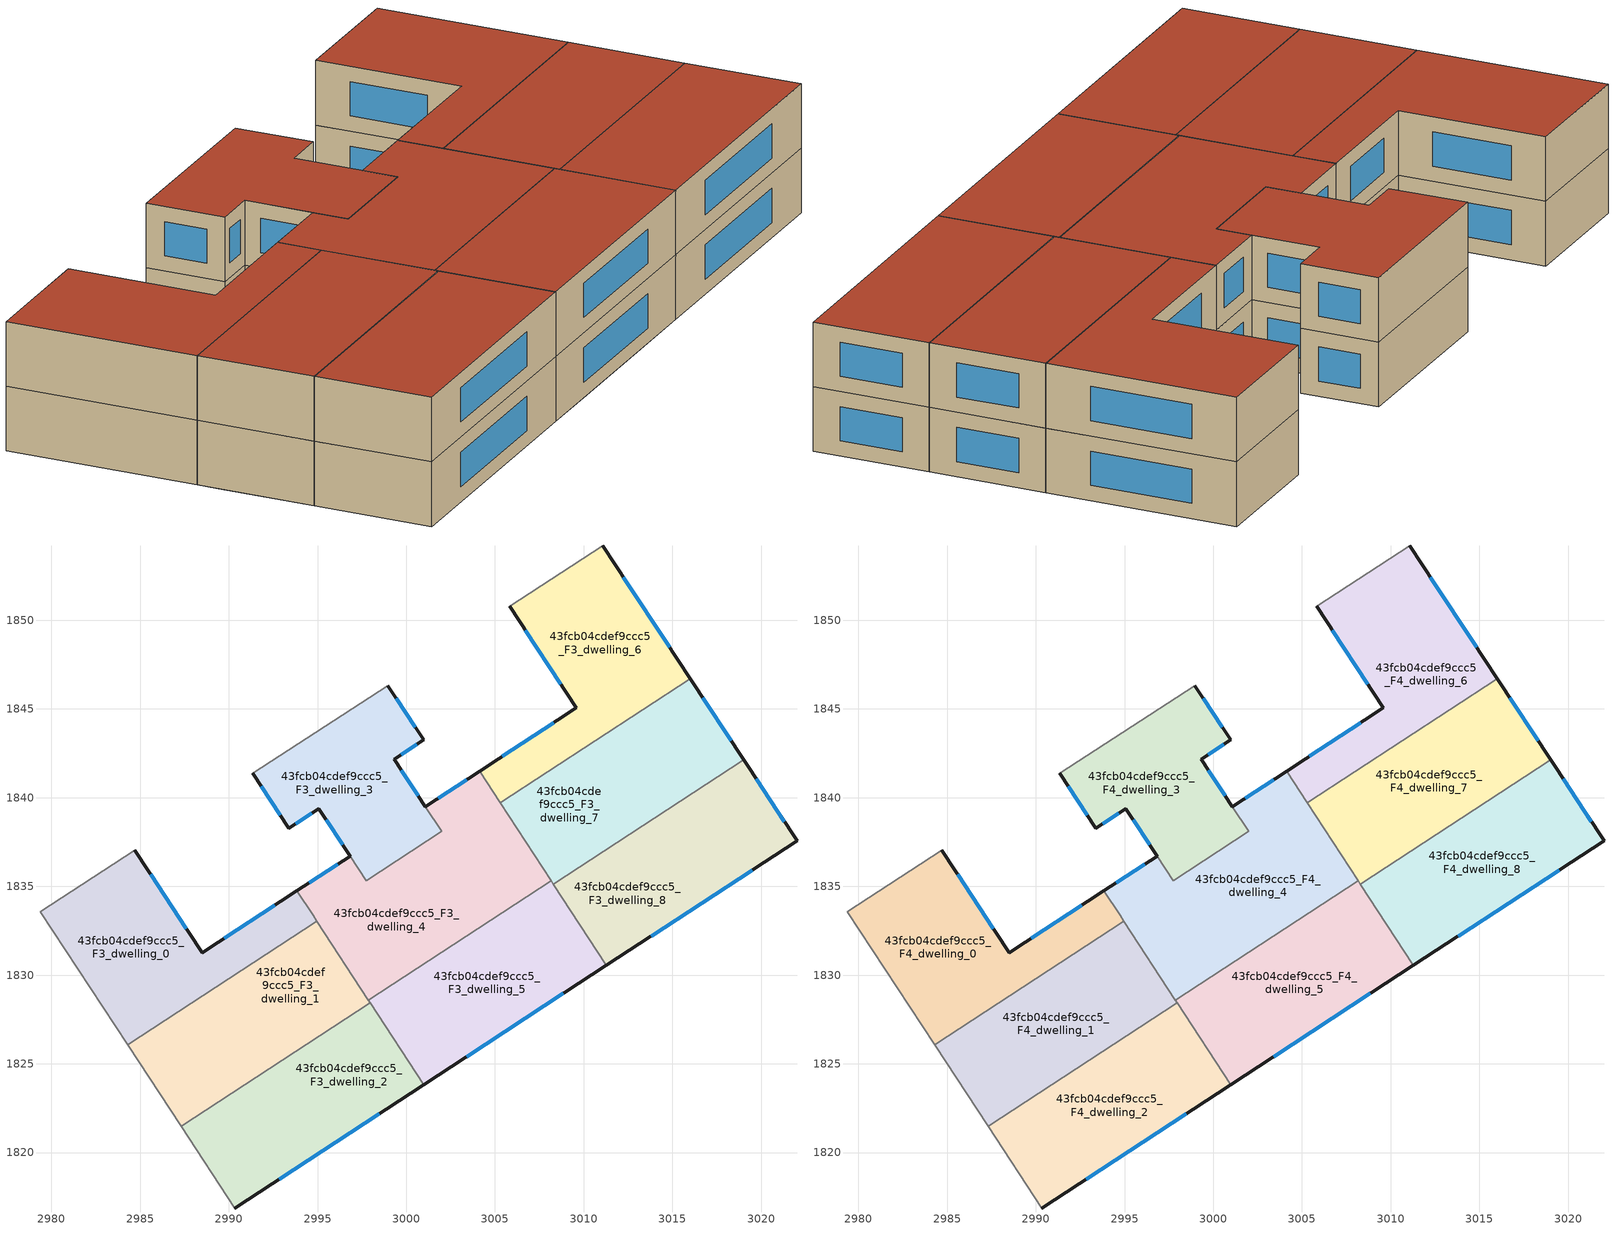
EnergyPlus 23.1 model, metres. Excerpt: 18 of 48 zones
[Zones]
43fcb04cdef9ccc5_F3_dwelling_0
 floor to 43fcb04cdef9ccc5_F2_dwelling_9 (EU_floor_Construction): 2984.69,1837.04 2988.49,1831.27 2988.46,1831.24 2989.58,1829.53 2984.29,1826.07 2979.36,1833.57 z9
 floor to 43fcb04cdef9ccc5_F2_dwelling_7 (EU_floor_Construction): 2993.83,1834.75 2994.95,1833.04 2989.58,1829.53 2988.46,1831.24 2988.49,1831.27 z9
 wall outside (EU_wall_Construction): 2993.83,1834.75 2988.49,1831.27 2984.69,1837.04 z9:12
 wall to 43fcb04cdef9ccc5_F3_dwelling_1 (EU_wall_Construction): 2984.29,1826.07 2994.95,1833.04 z9:12
 wall adiabatic (EU_wall_Construction): 2984.69,1837.04 2979.36,1833.57 2984.29,1826.07 z9:12
 wall to 43fcb04cdef9ccc5_F3_dwelling_4 (EU_wall_Construction): 2994.95,1833.04 2994.74,1833.36 2993.83,1834.75 z9:12
 window (EU_Window_Construction): 2987.6,1832.62 2985.59,1835.68 / 2992.58,1833.93 2989.75,1832.08 z9.7:11.3
43fcb04cdef9ccc5_F3_dwelling_1
 floor adiabatic (EU_floor_Construction): 2994.95,1833.04 2997.4,1829.29 2992.03,1825.78 2989.58,1829.53 z9
 floor to 43fcb04cdef9ccc5_F2_dwelling_9 (EU_floor_Construction): 2989.58,1829.53 2990.13,1828.69 2984.84,1825.23 2984.29,1826.07 z9
 floor to 43fcb04cdef9ccc5_F2_dwelling_8 (EU_floor_Construction): 2990.13,1828.69 2992.59,1824.92 2987.32,1821.47 2984.84,1825.23 z9
 floor to 43fcb04cdef9ccc5_F2_dwelling_6 (EU_floor_Construction): 2997.4,1829.29 2997.96,1828.43 2992.59,1824.92 2992.03,1825.78 z9
 wall to 43fcb04cdef9ccc5_F3_dwelling_2 (EU_wall_Construction): 2987.32,1821.47 2997.97,1828.43 z9:12
 wall adiabatic (EU_wall_Construction): 2984.29,1826.07 2987.32,1821.47 z9:12
 wall to 43fcb04cdef9ccc5_F3_dwelling_4 (EU_wall_Construction): 2997.86,1828.59 2994.95,1833.04 z9:12
 wall to 43fcb04cdef9ccc5_F3_dwelling_5 (EU_wall_Construction): 2997.96,1828.43 2997.86,1828.59 z9:12
43fcb04cdef9ccc5_F3_dwelling_2
 floor adiabatic (EU_floor_Construction): 2997.97,1828.43 3000.98,1823.82 2995.61,1820.3 2992.59,1824.92 z9
 floor to 43fcb04cdef9ccc5_F2_dwelling_8 (EU_floor_Construction): 2992.59,1824.92 2995.61,1820.3 2990.35,1816.86 2987.32,1821.47 z9
 wall outside (EU_wall_Construction): 2990.35,1816.86 3000.98,1823.82 z9:12
 wall adiabatic (EU_wall_Construction): 2987.32,1821.47 2990.35,1816.86 z9:12
 wall to 43fcb04cdef9ccc5_F3_dwelling_5 (EU_wall_Construction): 3000.98,1823.82 2997.97,1828.43 z9:12
 window (EU_Window_Construction): 2992.84,1818.5 2998.48,1822.18 z9.7:11.3
43fcb04cdef9ccc5_F3_dwelling_3
 floor to 43fcb04cdef9ccc5_F2_dwelling_5 (EU_floor_Construction): 2998.97,1846.32 3000.98,1843.26 2999.32,1842.16 3001.99,1838.09 2997.74,1835.32 2995.08,1839.39 2993.38,1838.28 2991.36,1841.37 z9
 wall outside (EU_wall_Construction): 2991.36,1841.37 2993.38,1838.28 2995.08,1839.39 2996.83,1836.71 / 3001.08,1839.49 2999.32,1842.16 3000.98,1843.26 2998.97,1846.32 z9:12
 wall adiabatic (EU_wall_Construction): 2998.97,1846.32 2991.36,1841.37 z9:12
 wall to 43fcb04cdef9ccc5_F3_dwelling_4 (EU_wall_Construction): 2996.83,1836.71 2997.74,1835.32 3001.99,1838.09 3001.08,1839.49 z9:12
 window (EU_Window_Construction): 2993.78,1838.54 2994.68,1839.13 / 2991.83,1840.65 2992.91,1839.01 / 3000.51,1843.98 2999.44,1845.6 / 2999.71,1842.42 3000.59,1843 / 2995.49,1838.76 2996.42,1837.34 / 3000.66,1840.11 2999.73,1841.53 z9.7:11.3
43fcb04cdef9ccc5_F3_dwelling_4
 floor to 43fcb04cdef9ccc5_F2_dwelling_5 (EU_floor_Construction): 3001.72,1839.91 3003.22,1837.6 2997.73,1834.01 2996.22,1836.31 2996.83,1836.71 2997.74,1835.32 3001.99,1838.09 3001.08,1839.49 z9
 floor to 43fcb04cdef9ccc5_F2_dwelling_3 (EU_floor_Construction): 3004.13,1841.48 3007.7,1836.01 3005.29,1834.44 3001.72,1839.91 z9
 floor adiabatic (EU_floor_Construction): 3007.7,1836.01 3008.16,1835.32 2997.86,1828.59 2994.95,1833.04 2994.74,1833.36 2993.83,1834.75 2996.22,1836.31 2997.73,1834.01 3003.22,1837.6 3005.29,1834.44 z9
 wall outside (EU_wall_Construction): 3004.13,1841.48 3001.08,1839.49 / 2996.83,1836.71 2993.83,1834.75 z9:12
 wall to 43fcb04cdef9ccc5_F3_dwelling_5 (EU_wall_Construction): 2997.86,1828.59 3008.16,1835.32 z9:12
 wall to 43fcb04cdef9ccc5_F3_dwelling_7 (EU_wall_Construction): 3008.16,1835.32 3005.29,1839.7 z9:12
 wall to 43fcb04cdef9ccc5_F3_dwelling_6 (EU_wall_Construction): 3005.29,1839.7 3004.13,1841.48 z9:12
 window (EU_Window_Construction): 3003.41,1841.01 3001.79,1839.95 / 2996.13,1836.25 2994.54,1835.21 z9.7:11.3
43fcb04cdef9ccc5_F3_dwelling_5
 floor to 43fcb04cdef9ccc5_F2_dwelling_4 (EU_floor_Construction): 3005.75,1833.74 3008.87,1828.97 3003.37,1825.38 3000.25,1830.15 z9
 floor to 43fcb04cdef9ccc5_F2_dwelling_2 (EU_floor_Construction): 3008.16,1835.32 3011.28,1830.55 3008.87,1828.97 3005.75,1833.74 z9
 floor to 43fcb04cdef9ccc5_F2_dwelling_6 (EU_floor_Construction): 3000.25,1830.15 3003.37,1825.38 3000.98,1823.82 2997.86,1828.59 z9
 wall outside (EU_wall_Construction): 3000.98,1823.82 3011.28,1830.54 z9:12
 wall to 43fcb04cdef9ccc5_F3_dwelling_8 (EU_wall_Construction): 3011.28,1830.54 3008.29,1835.12 z9:12
 wall to 43fcb04cdef9ccc5_F3_dwelling_7 (EU_wall_Construction): 3008.29,1835.12 3008.16,1835.32 z9:12
 window (EU_Window_Construction): 3003.4,1825.4 3008.86,1828.96 z9.7:11.3
43fcb04cdef9ccc5_F3_dwelling_6
 floor to 43fcb04cdef9ccc5_F2_dwelling_1 (EU_floor_Construction): 3011.08,1854.2 3016.01,1846.71 3010.68,1843.23 3009.52,1845.01 3009.59,1845.06 3005.83,1850.78 z9
 floor to 43fcb04cdef9ccc5_F2_dwelling_3 (EU_floor_Construction): 3009.52,1845.01 3010.68,1843.23 3005.29,1839.7 3004.13,1841.48 z9
 wall outside (EU_wall_Construction): 3005.83,1850.78 3009.59,1845.06 3004.13,1841.48 / 3016.01,1846.71 3011.08,1854.2 z9:12
 wall to 43fcb04cdef9ccc5_F3_dwelling_7 (EU_wall_Construction): 3005.29,1839.7 3016.01,1846.71 z9:12
 wall adiabatic (EU_wall_Construction): 3011.08,1854.2 3005.83,1850.78 z9:12
 window (EU_Window_Construction): 3008.31,1844.22 3005.41,1842.32 / 3006.71,1849.43 3008.71,1846.4 / 3014.85,1848.47 3012.24,1852.44 z9.7:11.3
43fcb04cdef9ccc5_F3_dwelling_7
 floor to 43fcb04cdef9ccc5_F2_dwelling_3 (EU_floor_Construction): 3010.68,1843.23 3013.09,1839.54 3007.7,1836.01 3005.29,1839.7 z9
 floor to 43fcb04cdef9ccc5_F2_dwelling_0 (EU_floor_Construction): 3016.59,1845.83 3019.02,1842.13 3013.68,1838.64 3011.26,1842.35 z9
 floor to 43fcb04cdef9ccc5_F2_dwelling_1 (EU_floor_Construction): 3016.01,1846.71 3016.59,1845.83 3011.26,1842.35 3010.68,1843.23 z9
 floor to 43fcb04cdef9ccc5_F2_dwelling_2 (EU_floor_Construction): 3013.09,1839.54 3013.68,1838.64 3008.29,1835.12 3007.7,1836.01 z9
 wall outside (EU_wall_Construction): 3019.02,1842.13 3016.01,1846.71 z9:12
 wall to 43fcb04cdef9ccc5_F3_dwelling_8 (EU_wall_Construction): 3008.29,1835.12 3019.02,1842.13 z9:12
 window (EU_Window_Construction): 3018.31,1843.21 3016.72,1845.63 z9.7:11.3
43fcb04cdef9ccc5_F3_dwelling_8
 floor to 43fcb04cdef9ccc5_F2_dwelling_0 (EU_floor_Construction): 3019.02,1842.13 3022.02,1837.57 3016.67,1834.07 3013.68,1838.64 z9
 floor to 43fcb04cdef9ccc5_F2_dwelling_2 (EU_floor_Construction): 3013.68,1838.64 3016.67,1834.07 3011.28,1830.55 3008.29,1835.12 z9
 wall outside (EU_wall_Construction): 3011.28,1830.54 3022.02,1837.57 3019.02,1842.13 z9:12
 window (EU_Window_Construction): 3021.32,1838.64 3019.72,1841.06 / 3013.8,1832.19 3019.5,1835.92 z9.7:11.3
43fcb04cdef9ccc5_F4_dwelling_0
 floor to 43fcb04cdef9ccc5_F3_dwelling_0 (EU_floor_Construction): 2993.83,1834.75 2994.95,1833.04 2984.29,1826.07 2979.36,1833.57 2984.69,1837.04 2988.49,1831.27 z12
 wall outside (EU_wall_Construction): 2993.83,1834.75 2988.49,1831.27 2984.69,1837.04 z12:15
 wall to 43fcb04cdef9ccc5_F4_dwelling_1 (EU_wall_Construction): 2984.29,1826.07 2994.95,1833.04 z12:15
 wall adiabatic (EU_wall_Construction): 2984.69,1837.04 2979.36,1833.57 2984.29,1826.07 z12:15
 wall to 43fcb04cdef9ccc5_F4_dwelling_4 (EU_wall_Construction): 2994.95,1833.04 2994.74,1833.36 2993.83,1834.75 z12:15
 window (EU_Window_Construction): 2987.6,1832.62 2985.59,1835.68 / 2992.58,1833.93 2989.75,1832.08 z12.7:14.3
 roof outside (EU_roof_Construction): 2994.95,1833.04 2993.83,1834.75 2988.49,1831.27 2984.69,1837.04 2979.36,1833.57 2984.29,1826.07 z15
43fcb04cdef9ccc5_F4_dwelling_1
 floor to 43fcb04cdef9ccc5_F3_dwelling_1 (EU_floor_Construction): 2994.95,1833.04 2997.97,1828.43 2987.32,1821.47 2984.29,1826.07 z12
 wall to 43fcb04cdef9ccc5_F4_dwelling_2 (EU_wall_Construction): 2987.32,1821.47 2997.97,1828.43 z12:15
 wall adiabatic (EU_wall_Construction): 2984.29,1826.07 2987.32,1821.47 z12:15
 wall to 43fcb04cdef9ccc5_F4_dwelling_4 (EU_wall_Construction): 2997.86,1828.59 2994.95,1833.04 z12:15
 wall to 43fcb04cdef9ccc5_F4_dwelling_5 (EU_wall_Construction): 2997.96,1828.43 2997.86,1828.59 z12:15
 roof outside (EU_roof_Construction): 2997.97,1828.43 2994.95,1833.04 2984.29,1826.07 2987.32,1821.47 z15
43fcb04cdef9ccc5_F4_dwelling_2
 floor to 43fcb04cdef9ccc5_F3_dwelling_2 (EU_floor_Construction): 2997.97,1828.43 3000.98,1823.82 2990.35,1816.86 2987.32,1821.47 z12
 wall outside (EU_wall_Construction): 2990.35,1816.86 3000.98,1823.82 z12:15
 wall adiabatic (EU_wall_Construction): 2987.32,1821.47 2990.35,1816.86 z12:15
 wall to 43fcb04cdef9ccc5_F4_dwelling_5 (EU_wall_Construction): 3000.98,1823.82 2997.97,1828.43 z12:15
 window (EU_Window_Construction): 2992.84,1818.5 2998.48,1822.18 z12.7:14.3
 roof outside (EU_roof_Construction): 3000.98,1823.82 2997.97,1828.43 2987.32,1821.47 2990.35,1816.86 z15
43fcb04cdef9ccc5_F4_dwelling_3
 floor to 43fcb04cdef9ccc5_F3_dwelling_3 (EU_floor_Construction): 2998.97,1846.32 3000.98,1843.26 2999.32,1842.16 3001.99,1838.09 2997.74,1835.32 2995.08,1839.39 2993.38,1838.28 2991.36,1841.37 z12
 wall outside (EU_wall_Construction): 2991.36,1841.37 2993.38,1838.28 2995.08,1839.39 2996.83,1836.71 / 3001.08,1839.49 2999.32,1842.16 3000.98,1843.26 2998.97,1846.32 z12:15
 wall adiabatic (EU_wall_Construction): 2998.97,1846.32 2991.36,1841.37 z12:15
 wall to 43fcb04cdef9ccc5_F4_dwelling_4 (EU_wall_Construction): 2996.83,1836.71 2997.74,1835.32 3001.99,1838.09 3001.08,1839.49 z12:15
 window (EU_Window_Construction): 2993.78,1838.54 2994.68,1839.13 / 2991.83,1840.65 2992.91,1839.01 / 3000.51,1843.98 2999.44,1845.6 / 2999.71,1842.42 3000.59,1843 / 2995.49,1838.76 2996.42,1837.34 / 3000.66,1840.11 2999.73,1841.53 z12.7:14.3
 roof outside (EU_roof_Construction): 3001.99,1838.09 2999.32,1842.16 3000.98,1843.26 2998.97,1846.32 2991.36,1841.37 2993.38,1838.28 2995.08,1839.39 2997.74,1835.32 z15
43fcb04cdef9ccc5_F4_dwelling_4
 floor to 43fcb04cdef9ccc5_F3_dwelling_4 (EU_floor_Construction): 3004.13,1841.48 3008.16,1835.32 2997.86,1828.59 2994.95,1833.04 2994.74,1833.36 2993.83,1834.75 2996.83,1836.71 2997.74,1835.32 3001.99,1838.09 3001.08,1839.49 z12
 wall outside (EU_wall_Construction): 3004.13,1841.48 3001.08,1839.49 / 2996.83,1836.71 2993.83,1834.75 z12:15
 wall to 43fcb04cdef9ccc5_F4_dwelling_5 (EU_wall_Construction): 2997.86,1828.59 3008.16,1835.32 z12:15
 wall to 43fcb04cdef9ccc5_F4_dwelling_7 (EU_wall_Construction): 3008.16,1835.32 3005.29,1839.7 z12:15
 wall to 43fcb04cdef9ccc5_F4_dwelling_6 (EU_wall_Construction): 3005.29,1839.7 3004.13,1841.48 z12:15
 window (EU_Window_Construction): 3003.41,1841.01 3001.79,1839.95 / 2996.13,1836.25 2994.54,1835.21 z12.7:14.3
 roof outside (EU_roof_Construction): 3008.16,1835.32 3004.13,1841.48 3001.08,1839.49 3001.99,1838.09 2997.74,1835.32 2996.83,1836.71 2993.83,1834.75 2994.74,1833.36 2994.95,1833.04 2997.86,1828.59 z15
43fcb04cdef9ccc5_F4_dwelling_5
 floor to 43fcb04cdef9ccc5_F3_dwelling_5 (EU_floor_Construction): 3008.16,1835.32 3011.28,1830.54 3000.98,1823.82 2997.86,1828.59 z12
 wall outside (EU_wall_Construction): 3000.98,1823.82 3011.28,1830.54 z12:15
 wall to 43fcb04cdef9ccc5_F4_dwelling_8 (EU_wall_Construction): 3011.28,1830.54 3008.29,1835.12 z12:15
 wall to 43fcb04cdef9ccc5_F4_dwelling_7 (EU_wall_Construction): 3008.29,1835.12 3008.16,1835.32 z12:15
 window (EU_Window_Construction): 3003.4,1825.4 3008.86,1828.96 z12.7:14.3
 roof outside (EU_roof_Construction): 3011.28,1830.54 3008.16,1835.32 2997.86,1828.59 3000.98,1823.82 z15
43fcb04cdef9ccc5_F4_dwelling_6
 floor to 43fcb04cdef9ccc5_F3_dwelling_6 (EU_floor_Construction): 3011.08,1854.2 3016.01,1846.71 3005.29,1839.7 3004.13,1841.48 3009.59,1845.06 3005.83,1850.78 z12
 wall outside (EU_wall_Construction): 3005.83,1850.78 3009.59,1845.06 3004.13,1841.48 / 3016.01,1846.71 3011.08,1854.2 z12:15
 wall to 43fcb04cdef9ccc5_F4_dwelling_7 (EU_wall_Construction): 3005.29,1839.7 3016.01,1846.71 z12:15
 wall adiabatic (EU_wall_Construction): 3011.08,1854.2 3005.83,1850.78 z12:15
 window (EU_Window_Construction): 3008.31,1844.22 3005.41,1842.32 / 3006.71,1849.43 3008.71,1846.4 / 3014.85,1848.47 3012.24,1852.44 z12.7:14.3
 roof outside (EU_roof_Construction): 3016.01,1846.71 3011.08,1854.2 3005.83,1850.78 3009.59,1845.06 3004.13,1841.48 3005.29,1839.7 z15
43fcb04cdef9ccc5_F4_dwelling_7
 floor to 43fcb04cdef9ccc5_F3_dwelling_7 (EU_floor_Construction): 3016.01,1846.71 3019.02,1842.13 3008.29,1835.12 3005.29,1839.7 z12
 wall outside (EU_wall_Construction): 3019.02,1842.13 3016.01,1846.71 z12:15
 wall to 43fcb04cdef9ccc5_F4_dwelling_8 (EU_wall_Construction): 3008.29,1835.12 3019.02,1842.13 z12:15
 window (EU_Window_Construction): 3018.31,1843.21 3016.72,1845.63 z12.7:14.3
 roof outside (EU_roof_Construction): 3019.02,1842.13 3016.01,1846.71 3005.29,1839.7 3008.29,1835.12 z15
43fcb04cdef9ccc5_F4_dwelling_8
 floor to 43fcb04cdef9ccc5_F3_dwelling_8 (EU_floor_Construction): 3019.02,1842.13 3022.02,1837.57 3011.28,1830.54 3008.29,1835.12 z12
 wall outside (EU_wall_Construction): 3011.28,1830.54 3022.02,1837.57 3019.02,1842.13 z12:15
 window (EU_Window_Construction): 3021.32,1838.64 3019.72,1841.06 / 3013.8,1832.19 3019.5,1835.92 z12.7:14.3
 roof outside (EU_roof_Construction): 3022.02,1837.57 3019.02,1842.13 3008.29,1835.12 3011.28,1830.54 z15
[Building]
EU S2 Campaign: North Axis=0; Terrain=City; Solar Distribution=FullExterior
[Site:Location]
Budapest.Ferenc.Liszt.Intl.AP: Latitude=47.437; Longitude=19.256; Time Zone=1; Elevation=185
[SizingPeriod:WeatherFileDays]
AnnualSizingPeriod: Begin Month=1; Begin Day of Month=1; End Month=12; End Day of Month=31; Day of Week for Start Day=Monday; Use Weather File Daylight Saving Period=No; Use Weather File Rain and Snow Indicators=No
[MATERIAL]
EU_InternalMass_Material: Roughness=MediumRough; Thickness=0.1; Conductivity=1; Density=1800; Specific Heat=900; Thermal Absorptance=0.9; Solar Absorptance=0.7; Visible Absorptance=0.7
[MATERIAL:NOMASS] Roughness=MediumRough; Thermal Absorptance=0.9; Solar Absorptance=0.7; Visible Absorptance=0.7
Name | Thermal Resistance
EU_wall_NoMass | 0.832559
EU_roof_NoMass | 1.39638
EU_floor_NoMass | 0.872794
[WINDOWMATERIAL:SIMPLEGLAZINGSYSTEM]
EU_Window_SimpleGlazing: UFactor=2.79869; Solar Heat Gain Coefficient=0.75; Visible Transmittance=0.75
[CONSTRUCTION]
EU_wall_Construction: EU_wall_NoMass
EU_roof_Construction: EU_roof_NoMass
EU_floor_Construction: EU_floor_NoMass
EU_Window_Construction: EU_Window_SimpleGlazing
EU_InternalMass_Construction: EU_InternalMass_Material
[ZONE] Type=1; Multiplier=1; Ceiling Height=autocalculate; Floor Area=autocalculate; Part of Total Floor Area=Yes
Name | Volume
43fcb04cdef9ccc5_F3_dwelling_0; 43fcb04cdef9ccc5_F4_dwelling_0 | 210.35
43fcb04cdef9ccc5_F3_dwelling_1; 43fcb04cdef9ccc5_F4_dwelling_1 | 210.327
43fcb04cdef9ccc5_F3_dwelling_2; 43fcb04cdef9ccc5_F4_dwelling_2 | 210.361
43fcb04cdef9ccc5_F3_dwelling_3; 43fcb04cdef9ccc5_F4_dwelling_3 | 174.287
43fcb04cdef9ccc5_F3_dwelling_4; 43fcb04cdef9ccc5_F4_dwelling_4 | 246.413
43fcb04cdef9ccc5_F3_dwelling_5; 43fcb04cdef9ccc5_F4_dwelling_5 | 210.346
43fcb04cdef9ccc5_F3_dwelling_6; 43fcb04cdef9ccc5_F4_dwelling_6 | 210.367
43fcb04cdef9ccc5_F3_dwelling_7; 43fcb04cdef9ccc5_F4_dwelling_7; 43fcb04cdef9ccc5_F3_dwelling_8; 43fcb04cdef9ccc5_F4_dwelling_8 | 210.353
[INTERNALMASS] Construction=EU_InternalMass_Construction
Name | Zone or ZoneList | Surface Area
43fcb04cdef9ccc5_F3_dwelling_0_EU_InternalMass | 43fcb04cdef9ccc5_F3_dwelling_0 | 70.1169
43fcb04cdef9ccc5_F3_dwelling_1_EU_InternalMass | 43fcb04cdef9ccc5_F3_dwelling_1 | 70.109
43fcb04cdef9ccc5_F3_dwelling_2_EU_InternalMass | 43fcb04cdef9ccc5_F3_dwelling_2 | 70.1205
43fcb04cdef9ccc5_F3_dwelling_3_EU_InternalMass | 43fcb04cdef9ccc5_F3_dwelling_3 | 58.0937
43fcb04cdef9ccc5_F3_dwelling_4_EU_InternalMass | 43fcb04cdef9ccc5_F3_dwelling_4 | 82.1389
43fcb04cdef9ccc5_F3_dwelling_5_EU_InternalMass | 43fcb04cdef9ccc5_F3_dwelling_5 | 70.1155
43fcb04cdef9ccc5_F3_dwelling_6_EU_InternalMass | 43fcb04cdef9ccc5_F3_dwelling_6 | 70.1222
43fcb04cdef9ccc5_F3_dwelling_7_EU_InternalMass | 43fcb04cdef9ccc5_F3_dwelling_7 | 70.1178
43fcb04cdef9ccc5_F3_dwelling_8_EU_InternalMass | 43fcb04cdef9ccc5_F3_dwelling_8 | 70.1176
43fcb04cdef9ccc5_F4_dwelling_0_EU_InternalMass | 43fcb04cdef9ccc5_F4_dwelling_0 | 70.1169
43fcb04cdef9ccc5_F4_dwelling_1_EU_InternalMass | 43fcb04cdef9ccc5_F4_dwelling_1 | 70.109
43fcb04cdef9ccc5_F4_dwelling_2_EU_InternalMass | 43fcb04cdef9ccc5_F4_dwelling_2 | 70.1205
43fcb04cdef9ccc5_F4_dwelling_3_EU_InternalMass | 43fcb04cdef9ccc5_F4_dwelling_3 | 58.0937
43fcb04cdef9ccc5_F4_dwelling_4_EU_InternalMass | 43fcb04cdef9ccc5_F4_dwelling_4 | 82.1389
43fcb04cdef9ccc5_F4_dwelling_5_EU_InternalMass | 43fcb04cdef9ccc5_F4_dwelling_5 | 70.1155
43fcb04cdef9ccc5_F4_dwelling_6_EU_InternalMass | 43fcb04cdef9ccc5_F4_dwelling_6 | 70.1222
43fcb04cdef9ccc5_F4_dwelling_7_EU_InternalMass | 43fcb04cdef9ccc5_F4_dwelling_7 | 70.1178
43fcb04cdef9ccc5_F4_dwelling_8_EU_InternalMass | 43fcb04cdef9ccc5_F4_dwelling_8 | 70.1176
[OTHEREQUIPMENT] Fuel Type=Electricity; Design Level Calculation Method=Watts/Area; Power per Zone Floor Area=1; Fraction Latent=0; Fraction Radiant=0; Fraction Lost=0; Carbon Dioxide Generation Rate=0; EndUse Subcategory=EU_Step8_InternalGains
Name | Zone or ZoneList or Space or SpaceList | Schedule
EU_Step8_InternalGain_43fcb04cdef9ccc5_F3_dwelling_0_f000 | 43fcb04cdef9ccc5_F3_dwelling_0 | EU_Step8_GainSchedule_43fcb04cdef9ccc5_F3_dwelling_0_f000
EU_Step8_InternalGain_43fcb04cdef9ccc5_F3_dwelling_1_f000 | 43fcb04cdef9ccc5_F3_dwelling_1 | EU_Step8_GainSchedule_43fcb04cdef9ccc5_F3_dwelling_1_f000
EU_Step8_InternalGain_43fcb04cdef9ccc5_F3_dwelling_2_f000 | 43fcb04cdef9ccc5_F3_dwelling_2 | EU_Step8_GainSchedule_43fcb04cdef9ccc5_F3_dwelling_2_f000
EU_Step8_InternalGain_43fcb04cdef9ccc5_F3_dwelling_3_f000 | 43fcb04cdef9ccc5_F3_dwelling_3 | EU_Step8_GainSchedule_43fcb04cdef9ccc5_F3_dwelling_3_f000
EU_Step8_InternalGain_43fcb04cdef9ccc5_F3_dwelling_4_f000 | 43fcb04cdef9ccc5_F3_dwelling_4 | EU_Step8_GainSchedule_43fcb04cdef9ccc5_F3_dwelling_4_f000
EU_Step8_InternalGain_43fcb04cdef9ccc5_F3_dwelling_5_f000 | 43fcb04cdef9ccc5_F3_dwelling_5 | EU_Step8_GainSchedule_43fcb04cdef9ccc5_F3_dwelling_5_f000
EU_Step8_InternalGain_43fcb04cdef9ccc5_F3_dwelling_6_f000 | 43fcb04cdef9ccc5_F3_dwelling_6 | EU_Step8_GainSchedule_43fcb04cdef9ccc5_F3_dwelling_6_f000
EU_Step8_InternalGain_43fcb04cdef9ccc5_F3_dwelling_7_f000 | 43fcb04cdef9ccc5_F3_dwelling_7 | EU_Step8_GainSchedule_43fcb04cdef9ccc5_F3_dwelling_7_f000
EU_Step8_InternalGain_43fcb04cdef9ccc5_F3_dwelling_8_f000 | 43fcb04cdef9ccc5_F3_dwelling_8 | EU_Step8_GainSchedule_43fcb04cdef9ccc5_F3_dwelling_8_f000
EU_Step8_InternalGain_43fcb04cdef9ccc5_F4_dwelling_0_f000 | 43fcb04cdef9ccc5_F4_dwelling_0 | EU_Step8_GainSchedule_43fcb04cdef9ccc5_F4_dwelling_0_f000
EU_Step8_InternalGain_43fcb04cdef9ccc5_F4_dwelling_1_f000 | 43fcb04cdef9ccc5_F4_dwelling_1 | EU_Step8_GainSchedule_43fcb04cdef9ccc5_F4_dwelling_1_f000
EU_Step8_InternalGain_43fcb04cdef9ccc5_F4_dwelling_2_f000 | 43fcb04cdef9ccc5_F4_dwelling_2 | EU_Step8_GainSchedule_43fcb04cdef9ccc5_F4_dwelling_2_f000
EU_Step8_InternalGain_43fcb04cdef9ccc5_F4_dwelling_3_f000 | 43fcb04cdef9ccc5_F4_dwelling_3 | EU_Step8_GainSchedule_43fcb04cdef9ccc5_F4_dwelling_3_f000
EU_Step8_InternalGain_43fcb04cdef9ccc5_F4_dwelling_4_f000 | 43fcb04cdef9ccc5_F4_dwelling_4 | EU_Step8_GainSchedule_43fcb04cdef9ccc5_F4_dwelling_4_f000
EU_Step8_InternalGain_43fcb04cdef9ccc5_F4_dwelling_5_f000 | 43fcb04cdef9ccc5_F4_dwelling_5 | EU_Step8_GainSchedule_43fcb04cdef9ccc5_F4_dwelling_5_f000
EU_Step8_InternalGain_43fcb04cdef9ccc5_F4_dwelling_6_f000 | 43fcb04cdef9ccc5_F4_dwelling_6 | EU_Step8_GainSchedule_43fcb04cdef9ccc5_F4_dwelling_6_f000
EU_Step8_InternalGain_43fcb04cdef9ccc5_F4_dwelling_7_f000 | 43fcb04cdef9ccc5_F4_dwelling_7 | EU_Step8_GainSchedule_43fcb04cdef9ccc5_F4_dwelling_7_f000
EU_Step8_InternalGain_43fcb04cdef9ccc5_F4_dwelling_8_f000 | 43fcb04cdef9ccc5_F4_dwelling_8 | EU_Step8_GainSchedule_43fcb04cdef9ccc5_F4_dwelling_8_f000
[ZONEVENTILATION:DESIGNFLOWRATE] Schedule=EU_AlwaysOn; Design Flow Rate Calculation Method=AirChanges/Hour; Air Changes per Hour=0.475469; Ventilation Type=Natural; Fan Pressure Rise=0; Fan Total Efficiency=1; Constant Term Coefficient=1; Temperature Term Coefficient=0; Velocity Term Coefficient=0; Velocity Squared Term Coefficient=0; Minimum Indoor Temperature=-100; Maximum Indoor Temperature=100; Delta Temperature=-100; Minimum Outdoor Temperature=-100; Maximum Outdoor Temperature=100; Maximum Wind Speed=40
Name | Zone or ZoneList or Space or SpaceList
EU_ConstantAir_43fcb04cdef9ccc5_F3_dwelling_0 | 43fcb04cdef9ccc5_F3_dwelling_0
EU_ConstantAir_43fcb04cdef9ccc5_F3_dwelling_1 | 43fcb04cdef9ccc5_F3_dwelling_1
EU_ConstantAir_43fcb04cdef9ccc5_F3_dwelling_2 | 43fcb04cdef9ccc5_F3_dwelling_2
EU_ConstantAir_43fcb04cdef9ccc5_F3_dwelling_3 | 43fcb04cdef9ccc5_F3_dwelling_3
EU_ConstantAir_43fcb04cdef9ccc5_F3_dwelling_4 | 43fcb04cdef9ccc5_F3_dwelling_4
EU_ConstantAir_43fcb04cdef9ccc5_F3_dwelling_5 | 43fcb04cdef9ccc5_F3_dwelling_5
EU_ConstantAir_43fcb04cdef9ccc5_F3_dwelling_6 | 43fcb04cdef9ccc5_F3_dwelling_6
EU_ConstantAir_43fcb04cdef9ccc5_F3_dwelling_7 | 43fcb04cdef9ccc5_F3_dwelling_7
EU_ConstantAir_43fcb04cdef9ccc5_F3_dwelling_8 | 43fcb04cdef9ccc5_F3_dwelling_8
EU_ConstantAir_43fcb04cdef9ccc5_F4_dwelling_0 | 43fcb04cdef9ccc5_F4_dwelling_0
EU_ConstantAir_43fcb04cdef9ccc5_F4_dwelling_1 | 43fcb04cdef9ccc5_F4_dwelling_1
EU_ConstantAir_43fcb04cdef9ccc5_F4_dwelling_2 | 43fcb04cdef9ccc5_F4_dwelling_2
EU_ConstantAir_43fcb04cdef9ccc5_F4_dwelling_3 | 43fcb04cdef9ccc5_F4_dwelling_3
EU_ConstantAir_43fcb04cdef9ccc5_F4_dwelling_4 | 43fcb04cdef9ccc5_F4_dwelling_4
EU_ConstantAir_43fcb04cdef9ccc5_F4_dwelling_5 | 43fcb04cdef9ccc5_F4_dwelling_5
EU_ConstantAir_43fcb04cdef9ccc5_F4_dwelling_6 | 43fcb04cdef9ccc5_F4_dwelling_6
EU_ConstantAir_43fcb04cdef9ccc5_F4_dwelling_7 | 43fcb04cdef9ccc5_F4_dwelling_7
EU_ConstantAir_43fcb04cdef9ccc5_F4_dwelling_8 | 43fcb04cdef9ccc5_F4_dwelling_8
[HVACTEMPLATE:THERMOSTAT] Constant Heating Setpoint=20; Constant Cooling Setpoint=50
EU_HeatOnly_43fcb04cdef9ccc5_F0_dwelling_0; EU_HeatOnly_43fcb04cdef9ccc5_F0_dwelling_1; EU_HeatOnly_43fcb04cdef9ccc5_F0_dwelling_2; EU_HeatOnly_43fcb04cdef9ccc5_F0_dwelling_3; EU_HeatOnly_43fcb04cdef9ccc5_F0_dwelling_4; EU_HeatOnly_43fcb04cdef9ccc5_F0_dwelling_5; EU_HeatOnly_43fcb04cdef9ccc5_F0_dwelling_6; EU_HeatOnly_43fcb04cdef9ccc5_F0_dwelling_7; EU_HeatOnly_43fcb04cdef9ccc5_F0_dwelling_8; EU_HeatOnly_43fcb04cdef9ccc5_F0_dwelling_9; EU_HeatOnly_43fcb04cdef9ccc5_F1_dwelling_0; EU_HeatOnly_43fcb04cdef9ccc5_F1_dwelling_1; EU_HeatOnly_43fcb04cdef9ccc5_F1_dwelling_2; EU_HeatOnly_43fcb04cdef9ccc5_F1_dwelling_3; EU_HeatOnly_43fcb04cdef9ccc5_F1_dwelling_4; EU_HeatOnly_43fcb04cdef9ccc5_F1_dwelling_5; EU_HeatOnly_43fcb04cdef9ccc5_F1_dwelling_6; EU_HeatOnly_43fcb04cdef9ccc5_F1_dwelling_7; EU_HeatOnly_43fcb04cdef9ccc5_F1_dwelling_8; EU_HeatOnly_43fcb04cdef9ccc5_F1_dwelling_9; EU_HeatOnly_43fcb04cdef9ccc5_F2_dwelling_0; EU_HeatOnly_43fcb04cdef9ccc5_F2_dwelling_1; EU_HeatOnly_43fcb04cdef9ccc5_F2_dwelling_2; EU_HeatOnly_43fcb04cdef9ccc5_F2_dwelling_3; EU_HeatOnly_43fcb04cdef9ccc5_F2_dwelling_4; EU_HeatOnly_43fcb04cdef9ccc5_F2_dwelling_5; EU_HeatOnly_43fcb04cdef9ccc5_F2_dwelling_6; EU_HeatOnly_43fcb04cdef9ccc5_F2_dwelling_7; EU_HeatOnly_43fcb04cdef9ccc5_F2_dwelling_8; EU_HeatOnly_43fcb04cdef9ccc5_F2_dwelling_9; EU_HeatOnly_43fcb04cdef9ccc5_F3_dwelling_0; EU_HeatOnly_43fcb04cdef9ccc5_F3_dwelling_1; EU_HeatOnly_43fcb04cdef9ccc5_F3_dwelling_2; EU_HeatOnly_43fcb04cdef9ccc5_F3_dwelling_3; EU_HeatOnly_43fcb04cdef9ccc5_F3_dwelling_4; EU_HeatOnly_43fcb04cdef9ccc5_F3_dwelling_5; EU_HeatOnly_43fcb04cdef9ccc5_F3_dwelling_6; EU_HeatOnly_43fcb04cdef9ccc5_F3_dwelling_7; EU_HeatOnly_43fcb04cdef9ccc5_F3_dwelling_8; EU_HeatOnly_43fcb04cdef9ccc5_F4_dwelling_0; EU_HeatOnly_43fcb04cdef9ccc5_F4_dwelling_1; EU_HeatOnly_43fcb04cdef9ccc5_F4_dwelling_2; EU_HeatOnly_43fcb04cdef9ccc5_F4_dwelling_3; EU_HeatOnly_43fcb04cdef9ccc5_F4_dwelling_4; EU_HeatOnly_43fcb04cdef9ccc5_F4_dwelling_5; EU_HeatOnly_43fcb04cdef9ccc5_F4_dwelling_6; EU_HeatOnly_43fcb04cdef9ccc5_F4_dwelling_7; EU_HeatOnly_43fcb04cdef9ccc5_F4_dwelling_8
[HVACTEMPLATE:ZONE:IDEALLOADSAIRSYSTEM] System Availability Schedule=EU_AlwaysOn; Maximum Heating Supply Air Temperature=50; Minimum Cooling Supply Air Temperature=13; Maximum Heating Supply Air Humidity Ratio=0.0156; Minimum Cooling Supply Air Humidity Ratio=0.0077; Heating Limit=NoLimit; Cooling Limit=NoLimit; Heating Availability Schedule=EU_AlwaysOn; Cooling Availability Schedule=EU_CoolingOff; Dehumidification Control Type=ConstantSensibleHeatRatio; Cooling Sensible Heat Ratio=0.7; Dehumidification Setpoint=60; Humidification Control Type=None; Humidification Setpoint=30; Outdoor Air Method=None; Outdoor Air Flow Rate per Person=0.00944; Outdoor Air Flow Rate per Zone Floor Area=0; Outdoor Air Flow Rate per Zone=0; Demand Controlled Ventilation Type=None; Outdoor Air Economizer Type=NoEconomizer; Heat Recovery Type=None; Sensible Heat Recovery Effectiveness=0.7; Latent Heat Recovery Effectiveness=0.65
Name | Template Thermostat
43fcb04cdef9ccc5_F3_dwelling_0 | EU_HeatOnly_43fcb04cdef9ccc5_F3_dwelling_0
43fcb04cdef9ccc5_F3_dwelling_1 | EU_HeatOnly_43fcb04cdef9ccc5_F3_dwelling_1
43fcb04cdef9ccc5_F3_dwelling_2 | EU_HeatOnly_43fcb04cdef9ccc5_F3_dwelling_2
43fcb04cdef9ccc5_F3_dwelling_3 | EU_HeatOnly_43fcb04cdef9ccc5_F3_dwelling_3
43fcb04cdef9ccc5_F3_dwelling_4 | EU_HeatOnly_43fcb04cdef9ccc5_F3_dwelling_4
43fcb04cdef9ccc5_F3_dwelling_5 | EU_HeatOnly_43fcb04cdef9ccc5_F3_dwelling_5
43fcb04cdef9ccc5_F3_dwelling_6 | EU_HeatOnly_43fcb04cdef9ccc5_F3_dwelling_6
43fcb04cdef9ccc5_F3_dwelling_7 | EU_HeatOnly_43fcb04cdef9ccc5_F3_dwelling_7
43fcb04cdef9ccc5_F3_dwelling_8 | EU_HeatOnly_43fcb04cdef9ccc5_F3_dwelling_8
43fcb04cdef9ccc5_F4_dwelling_0 | EU_HeatOnly_43fcb04cdef9ccc5_F4_dwelling_0
43fcb04cdef9ccc5_F4_dwelling_1 | EU_HeatOnly_43fcb04cdef9ccc5_F4_dwelling_1
43fcb04cdef9ccc5_F4_dwelling_2 | EU_HeatOnly_43fcb04cdef9ccc5_F4_dwelling_2
43fcb04cdef9ccc5_F4_dwelling_3 | EU_HeatOnly_43fcb04cdef9ccc5_F4_dwelling_3
43fcb04cdef9ccc5_F4_dwelling_4 | EU_HeatOnly_43fcb04cdef9ccc5_F4_dwelling_4
43fcb04cdef9ccc5_F4_dwelling_5 | EU_HeatOnly_43fcb04cdef9ccc5_F4_dwelling_5
43fcb04cdef9ccc5_F4_dwelling_6 | EU_HeatOnly_43fcb04cdef9ccc5_F4_dwelling_6
43fcb04cdef9ccc5_F4_dwelling_7 | EU_HeatOnly_43fcb04cdef9ccc5_F4_dwelling_7
43fcb04cdef9ccc5_F4_dwelling_8 | EU_HeatOnly_43fcb04cdef9ccc5_F4_dwelling_8
[SIZING:ZONE] Zone Cooling Design Supply Air Temperature Input Method=SupplyAirTemperature; Zone Cooling Design Supply Air Temperature=13; Zone Heating Design Supply Air Temperature Input Method=SupplyAirTemperature; Zone Heating Design Supply Air Temperature=50; Zone Cooling Design Supply Air Humidity Ratio=0.008; Zone Heating Design Supply Air Humidity Ratio=0.008; Cooling Design Air Flow Method=DesignDay; Cooling Design Air Flow Rate=0; Cooling Minimum Air Flow per Zone Floor Area=0.000762; Cooling Minimum Air Flow=0; Cooling Minimum Air Flow Fraction=0.2; Heating Design Air Flow Method=DesignDay; Heating Design Air Flow Rate=0; Heating Maximum Air Flow per Zone Floor Area=0.002032; Heating Maximum Air Flow=0.141576; Heating Maximum Air Flow Fraction=0.3; Account for Dedicated Outdoor Air System=No; Dedicated Outdoor Air System Control Strategy=NeutralSupplyAir; Dedicated Outdoor Air Low Setpoint Temperature for Design=autosize; Dedicated Outdoor Air High Setpoint Temperature for Design=autosize; Zone Load Sizing Method=Sensible Load Only No Latent Load; Zone Latent Cooling Design Supply Air Humidity Ratio Input Method=HumidityRatioDifference; Zone Cooling Design Supply Air Humidity Ratio Difference=0.005; Zone Latent Heating Design Supply Air Humidity Ratio Input Method=HumidityRatioDifference; Zone Humidification Design Supply Air Humidity Ratio Difference=0.005
43fcb04cdef9ccc5_F3_dwelling_0; 43fcb04cdef9ccc5_F3_dwelling_1; 43fcb04cdef9ccc5_F3_dwelling_2; 43fcb04cdef9ccc5_F3_dwelling_3; 43fcb04cdef9ccc5_F3_dwelling_4; 43fcb04cdef9ccc5_F3_dwelling_5; 43fcb04cdef9ccc5_F3_dwelling_6; 43fcb04cdef9ccc5_F3_dwelling_7; 43fcb04cdef9ccc5_F3_dwelling_8; 43fcb04cdef9ccc5_F4_dwelling_0; 43fcb04cdef9ccc5_F4_dwelling_1; 43fcb04cdef9ccc5_F4_dwelling_2; 43fcb04cdef9ccc5_F4_dwelling_3; 43fcb04cdef9ccc5_F4_dwelling_4; 43fcb04cdef9ccc5_F4_dwelling_5; 43fcb04cdef9ccc5_F4_dwelling_6; 43fcb04cdef9ccc5_F4_dwelling_7; 43fcb04cdef9ccc5_F4_dwelling_8
[SCHEDULE:CONSTANT]
Name | Hourly Value
EU_AlwaysOn | 1
EU_CoolingOff | 0
[SCHEDULE:FILE] Column Number=1; Rows to Skip at Top=0; Number of Hours of Data=8760; Column Separator=Comma; Interpolate to Timestep=No; Minutes per Item=60; Adjust Schedule for Daylight Savings=Yes
Name | File
EU_Step8_GainSchedule_43fcb04cdef9ccc5_F3_dwelling_0_f000 | ../../schedules/43fcb04cdef9ccc5/43fcb04cdef9ccc5_F3_dwelling_0_f000_gain.csv
EU_Step8_GainSchedule_43fcb04cdef9ccc5_F3_dwelling_1_f000 | ../../schedules/43fcb04cdef9ccc5/43fcb04cdef9ccc5_F3_dwelling_1_f000_gain.csv
EU_Step8_GainSchedule_43fcb04cdef9ccc5_F3_dwelling_2_f000 | ../../schedules/43fcb04cdef9ccc5/43fcb04cdef9ccc5_F3_dwelling_2_f000_gain.csv
EU_Step8_GainSchedule_43fcb04cdef9ccc5_F3_dwelling_3_f000 | ../../schedules/43fcb04cdef9ccc5/43fcb04cdef9ccc5_F3_dwelling_3_f000_gain.csv
EU_Step8_GainSchedule_43fcb04cdef9ccc5_F3_dwelling_4_f000 | ../../schedules/43fcb04cdef9ccc5/43fcb04cdef9ccc5_F3_dwelling_4_f000_gain.csv
EU_Step8_GainSchedule_43fcb04cdef9ccc5_F3_dwelling_5_f000 | ../../schedules/43fcb04cdef9ccc5/43fcb04cdef9ccc5_F3_dwelling_5_f000_gain.csv
EU_Step8_GainSchedule_43fcb04cdef9ccc5_F3_dwelling_6_f000 | ../../schedules/43fcb04cdef9ccc5/43fcb04cdef9ccc5_F3_dwelling_6_f000_gain.csv
EU_Step8_GainSchedule_43fcb04cdef9ccc5_F3_dwelling_7_f000 | ../../schedules/43fcb04cdef9ccc5/43fcb04cdef9ccc5_F3_dwelling_7_f000_gain.csv
EU_Step8_GainSchedule_43fcb04cdef9ccc5_F3_dwelling_8_f000 | ../../schedules/43fcb04cdef9ccc5/43fcb04cdef9ccc5_F3_dwelling_8_f000_gain.csv
EU_Step8_GainSchedule_43fcb04cdef9ccc5_F4_dwelling_0_f000 | ../../schedules/43fcb04cdef9ccc5/43fcb04cdef9ccc5_F4_dwelling_0_f000_gain.csv
EU_Step8_GainSchedule_43fcb04cdef9ccc5_F4_dwelling_1_f000 | ../../schedules/43fcb04cdef9ccc5/43fcb04cdef9ccc5_F4_dwelling_1_f000_gain.csv
EU_Step8_GainSchedule_43fcb04cdef9ccc5_F4_dwelling_2_f000 | ../../schedules/43fcb04cdef9ccc5/43fcb04cdef9ccc5_F4_dwelling_2_f000_gain.csv
EU_Step8_GainSchedule_43fcb04cdef9ccc5_F4_dwelling_3_f000 | ../../schedules/43fcb04cdef9ccc5/43fcb04cdef9ccc5_F4_dwelling_3_f000_gain.csv
EU_Step8_GainSchedule_43fcb04cdef9ccc5_F4_dwelling_4_f000 | ../../schedules/43fcb04cdef9ccc5/43fcb04cdef9ccc5_F4_dwelling_4_f000_gain.csv
EU_Step8_GainSchedule_43fcb04cdef9ccc5_F4_dwelling_5_f000 | ../../schedules/43fcb04cdef9ccc5/43fcb04cdef9ccc5_F4_dwelling_5_f000_gain.csv
EU_Step8_GainSchedule_43fcb04cdef9ccc5_F4_dwelling_6_f000 | ../../schedules/43fcb04cdef9ccc5/43fcb04cdef9ccc5_F4_dwelling_6_f000_gain.csv
EU_Step8_GainSchedule_43fcb04cdef9ccc5_F4_dwelling_7_f000 | ../../schedules/43fcb04cdef9ccc5/43fcb04cdef9ccc5_F4_dwelling_7_f000_gain.csv
EU_Step8_GainSchedule_43fcb04cdef9ccc5_F4_dwelling_8_f000 | ../../schedules/43fcb04cdef9ccc5/43fcb04cdef9ccc5_F4_dwelling_8_f000_gain.csv
